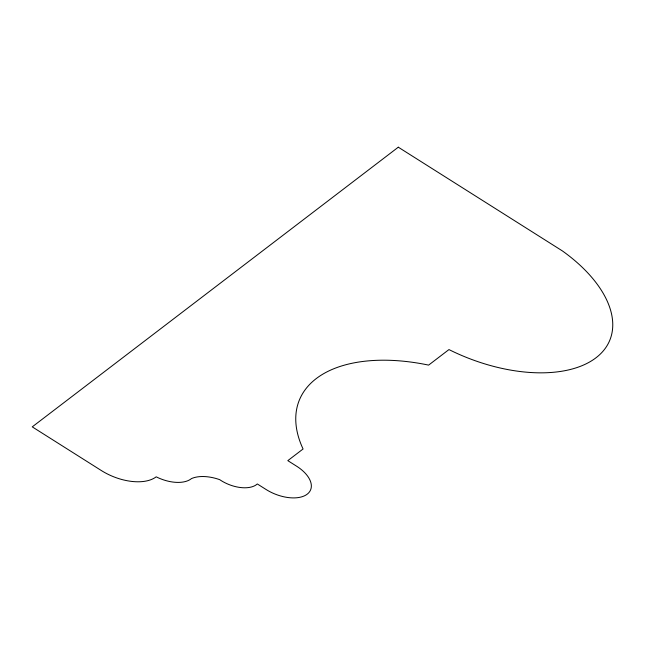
<?xml version="1.0" encoding="UTF-8"?>
<svg xmlns="http://www.w3.org/2000/svg" width="645" height="645" viewBox="0 0 645 645"><rect width="100%" height="100%" fill="white"/><g stroke="black" fill="none" stroke-linecap="round" stroke-linejoin="round"><path stroke-width="0.97" d="M398.296 147.197L32.25 426.861L101.321 470.528A42.264 23.204 22.3 0 0 156.195 476.824A30.315 16.649 22.3 0 0 191.46 478.598A33.306 18.286 22.3 0 1 219.687 479.654A27.437 15.069 22.3 0 0 257.307 483.952L265.829 489.337A31.702 17.407 22.3 0 0 307.359 494.054A31.702 17.407 22.3 0 0 295.765 465.666L287.815 460.643L303.069 448.993A156.38 85.858 22.3 0 1 428.627 365.11L448.968 349.574A128.049 70.297 22.3 0 0 598.439 355.782A128.049 70.297 22.3 0 0 562.343 250.889L398.296 147.197"/></g></svg>
